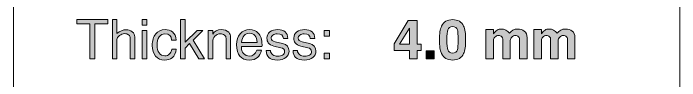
# Model space of a CAD drawing. Header units: inches. Extents: x 0.5 to 11.5, y -3.7 to -0.7.
# Drawn here: x 5.115 to 7.177, y -2.173 to -1.965 of the extents above; entities that cross this region are included whole.
import ezdxf

# ---------------------------------------------------------------- set-up
doc = ezdxf.new("R2010")
doc.units = ezdxf.units.IN
doc.header["$MEASUREMENT"] = 0
doc.layers.add('Layer 1', color=7, linetype='Continuous')

# ---------------------------------------------------------------- blocks, each defined once
blk = doc.blocks.new('block 27')
at = {"layer": 'Layer 1', "color": 240, "lineweight": 5, "true_color": 0xed1f24}
blk.add_lwpolyline([(5.3727, -3.7402), (5.3727, -3.6518), (5.3727, -3.5505), (5.1149, -3.5505), (5.1149, -0.738), (7.1774, -0.738), (7.1774, -3.5505)], dxfattribs=at)
blk = doc.blocks.new('block 61')
at = {"layer": 'Layer 1', "true_color": 0xed1f24}
h = blk.add_hatch(color=240, dxfattribs=at)
h.dxf.hatch_style = 2
h.paths.add_polyline_path([(5.4069, -1.9979), (5.3673, -1.9979), (5.3673, -2.1056), (5.3516, -2.1056), (5.3516, -1.9979), (5.3116, -1.9979), (5.3116, -1.9841), (5.4069, -1.9841)])
h = blk.add_hatch(color=240, dxfattribs=at)
h.dxf.hatch_style = 2
edge = h.paths.add_edge_path()
edge.add_spline(control_points=[(5.4909, -2.1056), (5.4909, -2.1056), (5.4769, -2.1056), (5.4769, -2.1056), (5.4769, -2.1056), (5.4769, -2.0416), (5.4769, -2.0416), (5.4769, -2.0378), (5.4752, -2.0346), (5.4716, -2.0319), (5.4681, -2.0292), (5.4639, -2.0279), (5.4591, -2.0279), (5.4538, -2.0279), (5.4485, -2.0299), (5.4434, -2.0338), (5.4382, -2.0376), (5.4356, -2.0418), (5.4356, -2.0463), (5.4356, -2.0463), (5.4356, -2.1056), (5.4356, -2.1056), (5.4356, -2.1056), (5.4216, -2.1056), (5.4216, -2.1056), (5.4216, -2.1056), (5.4216, -1.9841), (5.4216, -1.9841), (5.4216, -1.9841), (5.4356, -1.9841), (5.4356, -1.9841), (5.4356, -1.9841), (5.4356, -2.0279), (5.4356, -2.0279), (5.4448, -2.0198), (5.4542, -2.0158), (5.4636, -2.0158), (5.4709, -2.0158), (5.4773, -2.0179), (5.4828, -2.0223), (5.4882, -2.0267), (5.4909, -2.0319), (5.4909, -2.0378), (5.4909, -2.0378), (5.4909, -2.1056), (5.4909, -2.1056)], knot_values=[0, 0, 0, 0, 1, 1, 1, 2, 2, 2, 3, 3, 3, 4, 4, 4, 5, 5, 5, 6, 6, 6, 7, 7, 7, 8, 8, 8, 9, 9, 9, 10, 10, 10, 11, 11, 11, 12, 12, 12, 13, 13, 13, 14, 14, 14, 15, 15, 15, 15], degree=3, periodic=1)
h = blk.add_hatch(color=240, dxfattribs=at)
h.dxf.hatch_style = 2
h.paths.add_polyline_path([(5.5278, -2.0014), (5.5138, -2.0014), (5.5138, -1.9841), (5.5278, -1.9841)])
h.paths.add_polyline_path([(5.5278, -2.1056), (5.5138, -2.1056), (5.5138, -2.0181), (5.5278, -2.0181)])
h = blk.add_hatch(color=240, dxfattribs=at)
h.dxf.hatch_style = 2
h.paths.add_polyline_path([(5.7067, -2.1056), (5.6894, -2.1056), (5.6606, -2.0588), (5.6466, -2.0729), (5.6466, -2.1056), (5.6326, -2.1056), (5.6326, -1.9841), (5.6466, -1.9841), (5.6466, -2.0546), (5.6834, -2.0181), (5.7014, -2.0181), (5.6713, -2.0484)])
h = blk.add_hatch(color=240, dxfattribs=at)
h.dxf.hatch_style = 2
edge = h.paths.add_edge_path()
edge.add_spline(control_points=[(5.6193, -2.0754), (5.6181, -2.0876), (5.6137, -2.0966), (5.6061, -2.1024), (5.6001, -2.107), (5.5925, -2.1093), (5.5833, -2.1093), (5.5714, -2.1093), (5.562, -2.1053), (5.5551, -2.0972), (5.5482, -2.0893), (5.5448, -2.0783), (5.5448, -2.0642), (5.5448, -2.0496), (5.5484, -2.0378), (5.5556, -2.0289), (5.5628, -2.02), (5.5724, -2.0156), (5.5844, -2.0156), (5.5938, -2.0156), (5.6014, -2.018), (5.6074, -2.0228), (5.6143, -2.0282), (5.6183, -2.0365), (5.6193, -2.0476), (5.6193, -2.0476), (5.6049, -2.0476), (5.6049, -2.0476), (5.6041, -2.0349), (5.5972, -2.0286), (5.5842, -2.0286), (5.5767, -2.0286), (5.5708, -2.0318), (5.5663, -2.0381), (5.5618, -2.0444), (5.5596, -2.0529), (5.5596, -2.0636), (5.5596, -2.0737), (5.5618, -2.0817), (5.5661, -2.0875), (5.5705, -2.0933), (5.5764, -2.0963), (5.5838, -2.0963), (5.5897, -2.0963), (5.5944, -2.0947), (5.5977, -2.0915), (5.6011, -2.0883), (5.6037, -2.083), (5.6057, -2.0754), (5.6057, -2.0754), (5.6193, -2.0754), (5.6193, -2.0754)], knot_values=[0, 0, 0, 0, 1, 1, 1, 2, 2, 2, 3, 3, 3, 4, 4, 4, 5, 5, 5, 6, 6, 6, 7, 7, 7, 8, 8, 8, 9, 9, 9, 10, 10, 10, 11, 11, 11, 12, 12, 12, 13, 13, 13, 14, 14, 14, 15, 15, 15, 16, 16, 16, 17, 17, 17, 17], degree=3, periodic=1)
h = blk.add_hatch(color=240, dxfattribs=at)
h.dxf.hatch_style = 2
edge = h.paths.add_edge_path()
edge.add_spline(control_points=[(5.7874, -2.1056), (5.7874, -2.1056), (5.7734, -2.1056), (5.7734, -2.1056), (5.7734, -2.1056), (5.7734, -2.0419), (5.7734, -2.0419), (5.7734, -2.0385), (5.7717, -2.0353), (5.7683, -2.0325), (5.7648, -2.0297), (5.7606, -2.0283), (5.7556, -2.0283), (5.7487, -2.0283), (5.7431, -2.0308), (5.7386, -2.0358), (5.7342, -2.0409), (5.7319, -2.0473), (5.7319, -2.0551), (5.7319, -2.0551), (5.7319, -2.1056), (5.7319, -2.1056), (5.7319, -2.1056), (5.7179, -2.1056), (5.7179, -2.1056), (5.7179, -2.1056), (5.7179, -2.0181), (5.7179, -2.0181), (5.7179, -2.0181), (5.7319, -2.0181), (5.7319, -2.0181), (5.7319, -2.0181), (5.7319, -2.0294), (5.7319, -2.0294), (5.7379, -2.0202), (5.7466, -2.0156), (5.7578, -2.0156), (5.7684, -2.0156), (5.7763, -2.0183), (5.7814, -2.0237), (5.7854, -2.028), (5.7874, -2.0333), (5.7874, -2.0397), (5.7874, -2.0397), (5.7874, -2.1056), (5.7874, -2.1056)], knot_values=[0, 0, 0, 0, 1, 1, 1, 2, 2, 2, 3, 3, 3, 4, 4, 4, 5, 5, 5, 6, 6, 6, 7, 7, 7, 8, 8, 8, 9, 9, 9, 10, 10, 10, 11, 11, 11, 12, 12, 12, 13, 13, 13, 14, 14, 14, 15, 15, 15, 15], degree=3, periodic=1)
h = blk.add_hatch(color=240, dxfattribs=at)
h.dxf.hatch_style = 2
edge = h.paths.add_edge_path()
edge.add_spline(control_points=[(5.8846, -2.0622), (5.8846, -2.0644), (5.8846, -2.0661), (5.8844, -2.0674), (5.8844, -2.0674), (5.8208, -2.0674), (5.8208, -2.0674), (5.8207, -2.0682), (5.8206, -2.0693), (5.8206, -2.0708), (5.8206, -2.0778), (5.823, -2.0839), (5.8278, -2.0893), (5.8327, -2.0946), (5.8384, -2.0972), (5.845, -2.0972), (5.8566, -2.0972), (5.8644, -2.0911), (5.8685, -2.0789), (5.8685, -2.0789), (5.8828, -2.0789), (5.8828, -2.0789), (5.8781, -2.0991), (5.8661, -2.1093), (5.8466, -2.1093), (5.8194, -2.1093), (5.8058, -2.0935), (5.8058, -2.0619), (5.8058, -2.0484), (5.8095, -2.0373), (5.8169, -2.0286), (5.8244, -2.0199), (5.8339, -2.0156), (5.8456, -2.0156), (5.8571, -2.0156), (5.8662, -2.0191), (5.8729, -2.0263), (5.8806, -2.0344), (5.8845, -2.0464), (5.8846, -2.0622)], knot_values=[0, 0, 0, 0, 1, 1, 1, 2, 2, 2, 3, 3, 3, 4, 4, 4, 5, 5, 5, 6, 6, 6, 7, 7, 7, 8, 8, 8, 9, 9, 9, 10, 10, 10, 11, 11, 11, 12, 12, 12, 13, 13, 13, 13], degree=3, periodic=1)
edge = h.paths.add_edge_path()
edge.add_spline(control_points=[(5.8698, -2.0551), (5.868, -2.0363), (5.8601, -2.0269), (5.8462, -2.0269), (5.8317, -2.0269), (5.8234, -2.0363), (5.8213, -2.0551), (5.8213, -2.0551), (5.8698, -2.0551), (5.8698, -2.0551)], knot_values=[0, 0, 0, 0, 1, 1, 1, 2, 2, 2, 3, 3, 3, 3], degree=3, periodic=1)
h = blk.add_hatch(color=240, dxfattribs=at)
h.dxf.hatch_style = 2
edge = h.paths.add_edge_path()
edge.add_spline(control_points=[(5.9683, -2.0816), (5.9683, -2.0901), (5.965, -2.0969), (5.9584, -2.1018), (5.9517, -2.1068), (5.9433, -2.1093), (5.9331, -2.1093), (5.9201, -2.1093), (5.9108, -2.1066), (5.9053, -2.1014), (5.9005, -2.097), (5.8979, -2.0897), (5.8974, -2.0798), (5.8974, -2.0798), (5.9109, -2.0798), (5.9109, -2.0798), (5.9109, -2.0856), (5.9133, -2.0902), (5.9181, -2.0934), (5.9222, -2.0962), (5.9272, -2.0976), (5.9329, -2.0976), (5.9393, -2.0976), (5.9445, -2.0964), (5.9485, -2.094), (5.9526, -2.0916), (5.9546, -2.0881), (5.9546, -2.0834), (5.9546, -2.0771), (5.9508, -2.0731), (5.9433, -2.0714), (5.9433, -2.0714), (5.9214, -2.0662), (5.9214, -2.0662), (5.9132, -2.0642), (5.9074, -2.061), (5.9039, -2.0566), (5.9012, -2.0529), (5.8998, -2.0479), (5.8998, -2.0416), (5.8998, -2.0337), (5.9029, -2.0274), (5.909, -2.0227), (5.9152, -2.0179), (5.9234, -2.0156), (5.9336, -2.0156), (5.9432, -2.0156), (5.9507, -2.0179), (5.9561, -2.0225), (5.9615, -2.0271), (5.9644, -2.0338), (5.9646, -2.0426), (5.9646, -2.0426), (5.9508, -2.0426), (5.9508, -2.0426), (5.9504, -2.0333), (5.9439, -2.0286), (5.9313, -2.0286), (5.9266, -2.0286), (5.9224, -2.0299), (5.9186, -2.0324), (5.9148, -2.035), (5.9129, -2.0382), (5.9129, -2.0421), (5.9129, -2.0474), (5.9171, -2.0511), (5.9253, -2.0531), (5.9253, -2.0531), (5.9479, -2.0586), (5.9479, -2.0586), (5.9615, -2.0619), (5.9683, -2.0696), (5.9683, -2.0816)], knot_values=[0, 0, 0, 0, 1, 1, 1, 2, 2, 2, 3, 3, 3, 4, 4, 4, 5, 5, 5, 6, 6, 6, 7, 7, 7, 8, 8, 8, 9, 9, 9, 10, 10, 10, 11, 11, 11, 12, 12, 12, 13, 13, 13, 14, 14, 14, 15, 15, 15, 16, 16, 16, 17, 17, 17, 18, 18, 18, 19, 19, 19, 20, 20, 20, 21, 21, 21, 22, 22, 22, 23, 23, 23, 24, 24, 24, 24], degree=3, periodic=1)
h = blk.add_hatch(color=240, dxfattribs=at)
h.dxf.hatch_style = 2
edge = h.paths.add_edge_path()
edge.add_spline(control_points=[(6.0516, -2.0816), (6.0516, -2.0901), (6.0483, -2.0969), (6.0417, -2.1018), (6.0351, -2.1068), (6.0267, -2.1093), (6.0164, -2.1093), (6.0034, -2.1093), (5.9942, -2.1066), (5.9886, -2.1014), (5.9838, -2.097), (5.9812, -2.0897), (5.9808, -2.0798), (5.9808, -2.0798), (5.9943, -2.0798), (5.9943, -2.0798), (5.9943, -2.0856), (5.9967, -2.0902), (6.0014, -2.0934), (6.0056, -2.0962), (6.0105, -2.0976), (6.0163, -2.0976), (6.0226, -2.0976), (6.0278, -2.0964), (6.0319, -2.094), (6.0359, -2.0916), (6.0379, -2.0881), (6.0379, -2.0834), (6.0379, -2.0771), (6.0342, -2.0731), (6.0266, -2.0714), (6.0266, -2.0714), (6.0048, -2.0662), (6.0048, -2.0662), (5.9966, -2.0642), (5.9907, -2.061), (5.9873, -2.0566), (5.9845, -2.0529), (5.9831, -2.0479), (5.9831, -2.0416), (5.9831, -2.0337), (5.9862, -2.0274), (5.9924, -2.0227), (5.9985, -2.0179), (6.0067, -2.0156), (6.0169, -2.0156), (6.0265, -2.0156), (6.034, -2.0179), (6.0394, -2.0225), (6.0449, -2.0271), (6.0477, -2.0338), (6.0479, -2.0426), (6.0479, -2.0426), (6.0341, -2.0426), (6.0341, -2.0426), (6.0338, -2.0333), (6.0273, -2.0286), (6.0146, -2.0286), (6.0099, -2.0286), (6.0057, -2.0299), (6.0019, -2.0324), (5.9982, -2.035), (5.9963, -2.0382), (5.9963, -2.0421), (5.9963, -2.0474), (6.0004, -2.0511), (6.0086, -2.0531), (6.0086, -2.0531), (6.0313, -2.0586), (6.0313, -2.0586), (6.0448, -2.0619), (6.0516, -2.0696), (6.0516, -2.0816)], knot_values=[0, 0, 0, 0, 1, 1, 1, 2, 2, 2, 3, 3, 3, 4, 4, 4, 5, 5, 5, 6, 6, 6, 7, 7, 7, 8, 8, 8, 9, 9, 9, 10, 10, 10, 11, 11, 11, 12, 12, 12, 13, 13, 13, 14, 14, 14, 15, 15, 15, 16, 16, 16, 17, 17, 17, 18, 18, 18, 19, 19, 19, 20, 20, 20, 21, 21, 21, 22, 22, 22, 23, 23, 23, 24, 24, 24, 24], degree=3, periodic=1)
h = blk.add_hatch(color=240, dxfattribs=at)
h.dxf.hatch_style = 2
h.paths.add_polyline_path([(6.0939, -2.0354), (6.0766, -2.0354), (6.0766, -2.0181), (6.0939, -2.0181)])
h.paths.add_polyline_path([(6.0939, -2.1056), (6.0766, -2.1056), (6.0766, -2.0883), (6.0939, -2.0883)])
at = {"layer": 'Layer 1', "lineweight": 0}
for points in [[(5.4069, -1.9979), (5.3673, -1.9979), (5.3673, -2.1056), (5.3516, -2.1056), (5.3516, -1.9979), (5.3116, -1.9979), (5.3116, -1.9841), (5.4069, -1.9841), (5.4069, -1.9979)], [(5.5278, -2.0014), (5.5138, -2.0014), (5.5138, -1.9841), (5.5278, -1.9841), (5.5278, -2.0014)], [(5.7067, -2.1056), (5.6894, -2.1056), (5.6606, -2.0588), (5.6466, -2.0729), (5.6466, -2.1056), (5.6326, -2.1056), (5.6326, -1.9841), (5.6466, -1.9841), (5.6466, -2.0546), (5.6834, -2.0181), (5.7014, -2.0181), (5.6713, -2.0484), (5.7067, -2.1056)], [(5.5278, -2.1056), (5.5138, -2.1056), (5.5138, -2.0181), (5.5278, -2.0181), (5.5278, -2.1056)], [(6.0939, -2.0354), (6.0766, -2.0354), (6.0766, -2.0181), (6.0939, -2.0181), (6.0939, -2.0354)], [(6.0939, -2.1056), (6.0766, -2.1056), (6.0766, -2.0883), (6.0939, -2.0883), (6.0939, -2.1056)]]:
    blk.add_lwpolyline(points, dxfattribs=at)
for points, knots in [([(5.4909, -2.1056), (5.4909, -2.1056), (5.4769, -2.1056), (5.4769, -2.1056), (5.4769, -2.1056), (5.4769, -2.0416), (5.4769, -2.0416), (5.4769, -2.0378), (5.4752, -2.0346), (5.4716, -2.0319), (5.4681, -2.0292), (5.4639, -2.0279), (5.4591, -2.0279), (5.4538, -2.0279), (5.4485, -2.0299), (5.4434, -2.0338), (5.4382, -2.0376), (5.4356, -2.0418), (5.4356, -2.0463), (5.4356, -2.0463), (5.4356, -2.1056), (5.4356, -2.1056), (5.4356, -2.1056), (5.4216, -2.1056), (5.4216, -2.1056), (5.4216, -2.1056), (5.4216, -1.9841), (5.4216, -1.9841), (5.4216, -1.9841), (5.4356, -1.9841), (5.4356, -1.9841), (5.4356, -1.9841), (5.4356, -2.0279), (5.4356, -2.0279), (5.4448, -2.0198), (5.4542, -2.0158), (5.4636, -2.0158), (5.4709, -2.0158), (5.4773, -2.0179), (5.4828, -2.0223), (5.4882, -2.0267), (5.4909, -2.0319), (5.4909, -2.0378), (5.4909, -2.0378), (5.4909, -2.1056), (5.4909, -2.1056)], [0, 0, 0, 0, 1, 1, 1, 2, 2, 2, 3, 3, 3, 4, 4, 4, 5, 5, 5, 6, 6, 6, 7, 7, 7, 8, 8, 8, 9, 9, 9, 10, 10, 10, 11, 11, 11, 12, 12, 12, 13, 13, 13, 14, 14, 14, 15, 15, 15, 15]), ([(5.6193, -2.0754), (5.6181, -2.0876), (5.6137, -2.0966), (5.6061, -2.1024), (5.6001, -2.107), (5.5925, -2.1093), (5.5833, -2.1093), (5.5714, -2.1093), (5.562, -2.1053), (5.5551, -2.0972), (5.5482, -2.0893), (5.5448, -2.0783), (5.5448, -2.0642), (5.5448, -2.0496), (5.5484, -2.0378), (5.5556, -2.0289), (5.5628, -2.02), (5.5724, -2.0156), (5.5844, -2.0156), (5.5938, -2.0156), (5.6014, -2.018), (5.6074, -2.0228), (5.6143, -2.0282), (5.6183, -2.0365), (5.6193, -2.0476), (5.6193, -2.0476), (5.6049, -2.0476), (5.6049, -2.0476), (5.6041, -2.0349), (5.5972, -2.0286), (5.5842, -2.0286), (5.5767, -2.0286), (5.5708, -2.0318), (5.5663, -2.0381), (5.5618, -2.0444), (5.5596, -2.0529), (5.5596, -2.0636), (5.5596, -2.0737), (5.5618, -2.0817), (5.5661, -2.0875), (5.5705, -2.0933), (5.5764, -2.0963), (5.5838, -2.0963), (5.5897, -2.0963), (5.5944, -2.0947), (5.5977, -2.0915), (5.6011, -2.0883), (5.6037, -2.083), (5.6057, -2.0754), (5.6057, -2.0754), (5.6193, -2.0754), (5.6193, -2.0754)], [0, 0, 0, 0, 1, 1, 1, 2, 2, 2, 3, 3, 3, 4, 4, 4, 5, 5, 5, 6, 6, 6, 7, 7, 7, 8, 8, 8, 9, 9, 9, 10, 10, 10, 11, 11, 11, 12, 12, 12, 13, 13, 13, 14, 14, 14, 15, 15, 15, 16, 16, 16, 17, 17, 17, 17]), ([(5.7874, -2.1056), (5.7874, -2.1056), (5.7734, -2.1056), (5.7734, -2.1056), (5.7734, -2.1056), (5.7734, -2.0419), (5.7734, -2.0419), (5.7734, -2.0385), (5.7717, -2.0353), (5.7683, -2.0325), (5.7648, -2.0297), (5.7606, -2.0283), (5.7556, -2.0283), (5.7487, -2.0283), (5.7431, -2.0308), (5.7386, -2.0358), (5.7342, -2.0409), (5.7319, -2.0473), (5.7319, -2.0551), (5.7319, -2.0551), (5.7319, -2.1056), (5.7319, -2.1056), (5.7319, -2.1056), (5.7179, -2.1056), (5.7179, -2.1056), (5.7179, -2.1056), (5.7179, -2.0181), (5.7179, -2.0181), (5.7179, -2.0181), (5.7319, -2.0181), (5.7319, -2.0181), (5.7319, -2.0181), (5.7319, -2.0294), (5.7319, -2.0294), (5.7379, -2.0202), (5.7466, -2.0156), (5.7578, -2.0156), (5.7684, -2.0156), (5.7763, -2.0183), (5.7814, -2.0237), (5.7854, -2.028), (5.7874, -2.0333), (5.7874, -2.0397), (5.7874, -2.0397), (5.7874, -2.1056), (5.7874, -2.1056)], [0, 0, 0, 0, 1, 1, 1, 2, 2, 2, 3, 3, 3, 4, 4, 4, 5, 5, 5, 6, 6, 6, 7, 7, 7, 8, 8, 8, 9, 9, 9, 10, 10, 10, 11, 11, 11, 12, 12, 12, 13, 13, 13, 14, 14, 14, 15, 15, 15, 15]), ([(5.8846, -2.0622), (5.8846, -2.0644), (5.8846, -2.0661), (5.8844, -2.0674), (5.8844, -2.0674), (5.8208, -2.0674), (5.8208, -2.0674), (5.8207, -2.0682), (5.8206, -2.0693), (5.8206, -2.0708), (5.8206, -2.0778), (5.823, -2.0839), (5.8278, -2.0893), (5.8327, -2.0946), (5.8384, -2.0972), (5.845, -2.0972), (5.8566, -2.0972), (5.8644, -2.0911), (5.8685, -2.0789), (5.8685, -2.0789), (5.8828, -2.0789), (5.8828, -2.0789), (5.8781, -2.0991), (5.8661, -2.1093), (5.8466, -2.1093), (5.8194, -2.1093), (5.8058, -2.0935), (5.8058, -2.0619), (5.8058, -2.0484), (5.8095, -2.0373), (5.8169, -2.0286), (5.8244, -2.0199), (5.8339, -2.0156), (5.8456, -2.0156), (5.8571, -2.0156), (5.8662, -2.0191), (5.8729, -2.0263), (5.8806, -2.0344), (5.8845, -2.0464), (5.8846, -2.0622)], [0, 0, 0, 0, 1, 1, 1, 2, 2, 2, 3, 3, 3, 4, 4, 4, 5, 5, 5, 6, 6, 6, 7, 7, 7, 8, 8, 8, 9, 9, 9, 10, 10, 10, 11, 11, 11, 12, 12, 12, 13, 13, 13, 13]), ([(5.9683, -2.0816), (5.9683, -2.0901), (5.965, -2.0969), (5.9584, -2.1018), (5.9517, -2.1068), (5.9433, -2.1093), (5.9331, -2.1093), (5.9201, -2.1093), (5.9108, -2.1066), (5.9053, -2.1014), (5.9005, -2.097), (5.8979, -2.0897), (5.8974, -2.0798), (5.8974, -2.0798), (5.9109, -2.0798), (5.9109, -2.0798), (5.9109, -2.0856), (5.9133, -2.0902), (5.9181, -2.0934), (5.9222, -2.0962), (5.9272, -2.0976), (5.9329, -2.0976), (5.9393, -2.0976), (5.9445, -2.0964), (5.9485, -2.094), (5.9526, -2.0916), (5.9546, -2.0881), (5.9546, -2.0834), (5.9546, -2.0771), (5.9508, -2.0731), (5.9433, -2.0714), (5.9433, -2.0714), (5.9214, -2.0662), (5.9214, -2.0662), (5.9132, -2.0642), (5.9074, -2.061), (5.9039, -2.0566), (5.9012, -2.0529), (5.8998, -2.0479), (5.8998, -2.0416), (5.8998, -2.0337), (5.9029, -2.0274), (5.909, -2.0227), (5.9152, -2.0179), (5.9234, -2.0156), (5.9336, -2.0156), (5.9432, -2.0156), (5.9507, -2.0179), (5.9561, -2.0225), (5.9615, -2.0271), (5.9644, -2.0338), (5.9646, -2.0426), (5.9646, -2.0426), (5.9508, -2.0426), (5.9508, -2.0426), (5.9504, -2.0333), (5.9439, -2.0286), (5.9313, -2.0286), (5.9266, -2.0286), (5.9224, -2.0299), (5.9186, -2.0324), (5.9148, -2.035), (5.9129, -2.0382), (5.9129, -2.0421), (5.9129, -2.0474), (5.9171, -2.0511), (5.9253, -2.0531), (5.9253, -2.0531), (5.9479, -2.0586), (5.9479, -2.0586), (5.9615, -2.0619), (5.9683, -2.0696), (5.9683, -2.0816)], [0, 0, 0, 0, 1, 1, 1, 2, 2, 2, 3, 3, 3, 4, 4, 4, 5, 5, 5, 6, 6, 6, 7, 7, 7, 8, 8, 8, 9, 9, 9, 10, 10, 10, 11, 11, 11, 12, 12, 12, 13, 13, 13, 14, 14, 14, 15, 15, 15, 16, 16, 16, 17, 17, 17, 18, 18, 18, 19, 19, 19, 20, 20, 20, 21, 21, 21, 22, 22, 22, 23, 23, 23, 24, 24, 24, 24]), ([(6.0516, -2.0816), (6.0516, -2.0901), (6.0483, -2.0969), (6.0417, -2.1018), (6.0351, -2.1068), (6.0267, -2.1093), (6.0164, -2.1093), (6.0034, -2.1093), (5.9942, -2.1066), (5.9886, -2.1014), (5.9838, -2.097), (5.9812, -2.0897), (5.9808, -2.0798), (5.9808, -2.0798), (5.9943, -2.0798), (5.9943, -2.0798), (5.9943, -2.0856), (5.9967, -2.0902), (6.0014, -2.0934), (6.0056, -2.0962), (6.0105, -2.0976), (6.0163, -2.0976), (6.0226, -2.0976), (6.0278, -2.0964), (6.0319, -2.094), (6.0359, -2.0916), (6.0379, -2.0881), (6.0379, -2.0834), (6.0379, -2.0771), (6.0342, -2.0731), (6.0266, -2.0714), (6.0266, -2.0714), (6.0048, -2.0662), (6.0048, -2.0662), (5.9966, -2.0642), (5.9907, -2.061), (5.9873, -2.0566), (5.9845, -2.0529), (5.9831, -2.0479), (5.9831, -2.0416), (5.9831, -2.0337), (5.9862, -2.0274), (5.9924, -2.0227), (5.9985, -2.0179), (6.0067, -2.0156), (6.0169, -2.0156), (6.0265, -2.0156), (6.034, -2.0179), (6.0394, -2.0225), (6.0449, -2.0271), (6.0477, -2.0338), (6.0479, -2.0426), (6.0479, -2.0426), (6.0341, -2.0426), (6.0341, -2.0426), (6.0338, -2.0333), (6.0273, -2.0286), (6.0146, -2.0286), (6.0099, -2.0286), (6.0057, -2.0299), (6.0019, -2.0324), (5.9982, -2.035), (5.9963, -2.0382), (5.9963, -2.0421), (5.9963, -2.0474), (6.0004, -2.0511), (6.0086, -2.0531), (6.0086, -2.0531), (6.0313, -2.0586), (6.0313, -2.0586), (6.0448, -2.0619), (6.0516, -2.0696), (6.0516, -2.0816)], [0, 0, 0, 0, 1, 1, 1, 2, 2, 2, 3, 3, 3, 4, 4, 4, 5, 5, 5, 6, 6, 6, 7, 7, 7, 8, 8, 8, 9, 9, 9, 10, 10, 10, 11, 11, 11, 12, 12, 12, 13, 13, 13, 14, 14, 14, 15, 15, 15, 16, 16, 16, 17, 17, 17, 18, 18, 18, 19, 19, 19, 20, 20, 20, 21, 21, 21, 22, 22, 22, 23, 23, 23, 24, 24, 24, 24]), ([(5.8698, -2.0551), (5.868, -2.0363), (5.8601, -2.0269), (5.8462, -2.0269), (5.8317, -2.0269), (5.8234, -2.0363), (5.8213, -2.0551), (5.8213, -2.0551), (5.8698, -2.0551), (5.8698, -2.0551)], [0, 0, 0, 0, 1, 1, 1, 2, 2, 2, 3, 3, 3, 3])]:
    blk.add_open_spline(points, degree=3, knots=knots, dxfattribs=at)
blk = doc.blocks.new('block 62')
at = {"layer": 'Layer 1', "true_color": 0xed1f24}
h = blk.add_hatch(color=240, dxfattribs=at)
h.dxf.hatch_style = 2
h.paths.add_polyline_path([(6.3768, -2.0796), (6.3644, -2.0796), (6.3644, -2.1056), (6.3411, -2.1056), (6.3411, -2.0796), (6.2938, -2.0796), (6.2938, -2.0598), (6.3373, -1.9874), (6.3644, -1.9874), (6.3644, -2.0602), (6.3768, -2.0602)])
h.paths.add_polyline_path([(6.3411, -2.0602), (6.3411, -2.0108), (6.3104, -2.0602)])
h = blk.add_hatch(color=240, dxfattribs=at)
h.dxf.hatch_style = 2
edge = h.paths.add_edge_path()
edge.add_spline(control_points=[(6.5149, -2.0471), (6.5149, -2.0661), (6.5128, -2.0802), (6.5086, -2.0894), (6.5024, -2.1027), (6.491, -2.1094), (6.4746, -2.1094), (6.4582, -2.1094), (6.4468, -2.1027), (6.4404, -2.0894), (6.4359, -2.08), (6.4336, -2.0659), (6.4336, -2.0471), (6.4336, -2.0283), (6.4359, -2.0142), (6.4404, -2.0048), (6.4468, -1.9914), (6.4582, -1.9847), (6.4746, -1.9847), (6.491, -1.9847), (6.5024, -1.9914), (6.5086, -2.0048), (6.5128, -2.014), (6.5149, -2.0281), (6.5149, -2.0471)], knot_values=[0, 0, 0, 0, 1, 1, 1, 2, 2, 2, 3, 3, 3, 4, 4, 4, 5, 5, 5, 6, 6, 6, 7, 7, 7, 8, 8, 8, 8], degree=3, periodic=1)
edge = h.paths.add_edge_path()
edge.add_spline(control_points=[(6.4916, -2.0471), (6.4916, -2.0313), (6.4909, -2.021), (6.4894, -2.0162), (6.4872, -2.0095), (6.4823, -2.0061), (6.4746, -2.0061), (6.4668, -2.0061), (6.4618, -2.0095), (6.4594, -2.0162), (6.4578, -2.0213), (6.4569, -2.0315), (6.4569, -2.0471), (6.4569, -2.0626), (6.4578, -2.0729), (6.4596, -2.0779), (6.4618, -2.0847), (6.4668, -2.0881), (6.4746, -2.0881), (6.4823, -2.0881), (6.4872, -2.0847), (6.4894, -2.0779), (6.4909, -2.0731), (6.4916, -2.0629), (6.4916, -2.0471)], knot_values=[0, 0, 0, 0, 1, 1, 1, 2, 2, 2, 3, 3, 3, 4, 4, 4, 5, 5, 5, 6, 6, 6, 7, 7, 7, 8, 8, 8, 8], degree=3, periodic=1)
h = blk.add_hatch(color=240, dxfattribs=at)
h.dxf.hatch_style = 2
edge = h.paths.add_edge_path()
edge.add_spline(control_points=[(6.7051, -2.1056), (6.7051, -2.1056), (6.6818, -2.1056), (6.6818, -2.1056), (6.6818, -2.1056), (6.6818, -2.0429), (6.6818, -2.0429), (6.6818, -2.041), (6.6808, -2.0392), (6.6788, -2.0374), (6.6762, -2.0351), (6.6728, -2.0339), (6.6684, -2.0339), (6.6647, -2.0339), (6.6612, -2.0355), (6.6579, -2.0387), (6.6547, -2.0418), (6.6531, -2.0452), (6.6531, -2.0489), (6.6531, -2.0489), (6.6531, -2.1056), (6.6531, -2.1056), (6.6531, -2.1056), (6.6298, -2.1056), (6.6298, -2.1056), (6.6298, -2.1056), (6.6298, -2.0446), (6.6298, -2.0446), (6.6298, -2.0418), (6.6287, -2.0394), (6.6266, -2.0374), (6.6242, -2.0351), (6.6208, -2.0339), (6.6164, -2.0339), (6.6122, -2.0339), (6.6086, -2.0354), (6.6056, -2.0384), (6.6026, -2.0414), (6.6011, -2.0449), (6.6011, -2.0488), (6.6011, -2.0488), (6.6011, -2.1056), (6.6011, -2.1056), (6.6011, -2.1056), (6.5778, -2.1056), (6.5778, -2.1056), (6.5778, -2.1056), (6.5778, -2.0153), (6.5778, -2.0153), (6.5778, -2.0153), (6.6011, -2.0153), (6.6011, -2.0153), (6.6011, -2.0153), (6.6011, -2.0284), (6.6011, -2.0284), (6.6052, -2.0229), (6.609, -2.019), (6.6125, -2.0169), (6.616, -2.0148), (6.6202, -2.0138), (6.6249, -2.0138), (6.6353, -2.0138), (6.6438, -2.0181), (6.6504, -2.0269), (6.6564, -2.0181), (6.6648, -2.0138), (6.6756, -2.0138), (6.6844, -2.0138), (6.6913, -2.0159), (6.6964, -2.0201), (6.7022, -2.0246), (6.7051, -2.0314), (6.7051, -2.0404), (6.7051, -2.0404), (6.7051, -2.1056), (6.7051, -2.1056)], knot_values=[0, 0, 0, 0, 1, 1, 1, 2, 2, 2, 3, 3, 3, 4, 4, 4, 5, 5, 5, 6, 6, 6, 7, 7, 7, 8, 8, 8, 9, 9, 9, 10, 10, 10, 11, 11, 11, 12, 12, 12, 13, 13, 13, 14, 14, 14, 15, 15, 15, 16, 16, 16, 17, 17, 17, 18, 18, 18, 19, 19, 19, 20, 20, 20, 21, 21, 21, 22, 22, 22, 23, 23, 23, 24, 24, 24, 25, 25, 25, 25], degree=3, periodic=1)
h = blk.add_hatch(color=240, dxfattribs=at)
h.dxf.hatch_style = 2
edge = h.paths.add_edge_path()
edge.add_spline(control_points=[(6.8533, -2.1056), (6.8533, -2.1056), (6.8299, -2.1056), (6.8299, -2.1056), (6.8299, -2.1056), (6.8299, -2.0429), (6.8299, -2.0429), (6.8299, -2.041), (6.8289, -2.0392), (6.8269, -2.0374), (6.8244, -2.0351), (6.8209, -2.0339), (6.8166, -2.0339), (6.8128, -2.0339), (6.8093, -2.0355), (6.8061, -2.0387), (6.8029, -2.0418), (6.8013, -2.0452), (6.8013, -2.0489), (6.8013, -2.0489), (6.8013, -2.1056), (6.8013, -2.1056), (6.8013, -2.1056), (6.7779, -2.1056), (6.7779, -2.1056), (6.7779, -2.1056), (6.7779, -2.0446), (6.7779, -2.0446), (6.7779, -2.0418), (6.7769, -2.0394), (6.7748, -2.0374), (6.7723, -2.0351), (6.7689, -2.0339), (6.7646, -2.0339), (6.7604, -2.0339), (6.7568, -2.0354), (6.7538, -2.0384), (6.7508, -2.0414), (6.7493, -2.0449), (6.7493, -2.0488), (6.7493, -2.0488), (6.7493, -2.1056), (6.7493, -2.1056), (6.7493, -2.1056), (6.7259, -2.1056), (6.7259, -2.1056), (6.7259, -2.1056), (6.7259, -2.0153), (6.7259, -2.0153), (6.7259, -2.0153), (6.7493, -2.0153), (6.7493, -2.0153), (6.7493, -2.0153), (6.7493, -2.0284), (6.7493, -2.0284), (6.7534, -2.0229), (6.7572, -2.019), (6.7607, -2.0169), (6.7642, -2.0148), (6.7683, -2.0138), (6.7731, -2.0138), (6.7834, -2.0138), (6.7919, -2.0181), (6.7986, -2.0269), (6.8046, -2.0181), (6.813, -2.0138), (6.8238, -2.0138), (6.8325, -2.0138), (6.8395, -2.0159), (6.8446, -2.0201), (6.8504, -2.0246), (6.8533, -2.0314), (6.8533, -2.0404), (6.8533, -2.0404), (6.8533, -2.1056), (6.8533, -2.1056)], knot_values=[0, 0, 0, 0, 1, 1, 1, 2, 2, 2, 3, 3, 3, 4, 4, 4, 5, 5, 5, 6, 6, 6, 7, 7, 7, 8, 8, 8, 9, 9, 9, 10, 10, 10, 11, 11, 11, 12, 12, 12, 13, 13, 13, 14, 14, 14, 15, 15, 15, 16, 16, 16, 17, 17, 17, 18, 18, 18, 19, 19, 19, 20, 20, 20, 21, 21, 21, 22, 22, 22, 23, 23, 23, 24, 24, 24, 25, 25, 25, 25], degree=3, periodic=1)
h = blk.add_hatch(color=240, dxfattribs=at)
h.dxf.hatch_style = 2
h.paths.add_polyline_path([(6.4179, -2.1056), (6.3929, -2.1056), (6.3929, -2.0813), (6.4179, -2.0813)])
at = {"layer": 'Layer 1', "lineweight": 0}
for points in [[(6.3768, -2.0796), (6.3644, -2.0796), (6.3644, -2.1056), (6.3411, -2.1056), (6.3411, -2.0796), (6.2938, -2.0796), (6.2938, -2.0598), (6.3373, -1.9874), (6.3644, -1.9874), (6.3644, -2.0602), (6.3768, -2.0602), (6.3768, -2.0796)], [(6.3411, -2.0602), (6.3411, -2.0108), (6.3104, -2.0602), (6.3411, -2.0602)], [(6.4179, -2.1056), (6.3929, -2.1056), (6.3929, -2.0813), (6.4179, -2.0813), (6.4179, -2.1056)]]:
    blk.add_lwpolyline(points, dxfattribs=at)
for points, knots in [([(6.5149, -2.0471), (6.5149, -2.0661), (6.5128, -2.0802), (6.5086, -2.0894), (6.5024, -2.1027), (6.491, -2.1094), (6.4746, -2.1094), (6.4582, -2.1094), (6.4468, -2.1027), (6.4404, -2.0894), (6.4359, -2.08), (6.4336, -2.0659), (6.4336, -2.0471), (6.4336, -2.0283), (6.4359, -2.0142), (6.4404, -2.0048), (6.4468, -1.9914), (6.4582, -1.9847), (6.4746, -1.9847), (6.491, -1.9847), (6.5024, -1.9914), (6.5086, -2.0048), (6.5128, -2.014), (6.5149, -2.0281), (6.5149, -2.0471)], [0, 0, 0, 0, 1, 1, 1, 2, 2, 2, 3, 3, 3, 4, 4, 4, 5, 5, 5, 6, 6, 6, 7, 7, 7, 8, 8, 8, 8]), ([(6.4916, -2.0471), (6.4916, -2.0313), (6.4909, -2.021), (6.4894, -2.0162), (6.4872, -2.0095), (6.4823, -2.0061), (6.4746, -2.0061), (6.4668, -2.0061), (6.4618, -2.0095), (6.4594, -2.0162), (6.4578, -2.0213), (6.4569, -2.0315), (6.4569, -2.0471), (6.4569, -2.0626), (6.4578, -2.0729), (6.4596, -2.0779), (6.4618, -2.0847), (6.4668, -2.0881), (6.4746, -2.0881), (6.4823, -2.0881), (6.4872, -2.0847), (6.4894, -2.0779), (6.4909, -2.0731), (6.4916, -2.0629), (6.4916, -2.0471)], [0, 0, 0, 0, 1, 1, 1, 2, 2, 2, 3, 3, 3, 4, 4, 4, 5, 5, 5, 6, 6, 6, 7, 7, 7, 8, 8, 8, 8]), ([(6.7051, -2.1056), (6.7051, -2.1056), (6.6818, -2.1056), (6.6818, -2.1056), (6.6818, -2.1056), (6.6818, -2.0429), (6.6818, -2.0429), (6.6818, -2.041), (6.6808, -2.0392), (6.6788, -2.0374), (6.6762, -2.0351), (6.6728, -2.0339), (6.6684, -2.0339), (6.6647, -2.0339), (6.6612, -2.0355), (6.6579, -2.0387), (6.6547, -2.0418), (6.6531, -2.0452), (6.6531, -2.0489), (6.6531, -2.0489), (6.6531, -2.1056), (6.6531, -2.1056), (6.6531, -2.1056), (6.6298, -2.1056), (6.6298, -2.1056), (6.6298, -2.1056), (6.6298, -2.0446), (6.6298, -2.0446), (6.6298, -2.0418), (6.6287, -2.0394), (6.6266, -2.0374), (6.6242, -2.0351), (6.6208, -2.0339), (6.6164, -2.0339), (6.6122, -2.0339), (6.6086, -2.0354), (6.6056, -2.0384), (6.6026, -2.0414), (6.6011, -2.0449), (6.6011, -2.0488), (6.6011, -2.0488), (6.6011, -2.1056), (6.6011, -2.1056), (6.6011, -2.1056), (6.5778, -2.1056), (6.5778, -2.1056), (6.5778, -2.1056), (6.5778, -2.0153), (6.5778, -2.0153), (6.5778, -2.0153), (6.6011, -2.0153), (6.6011, -2.0153), (6.6011, -2.0153), (6.6011, -2.0284), (6.6011, -2.0284), (6.6052, -2.0229), (6.609, -2.019), (6.6125, -2.0169), (6.616, -2.0148), (6.6202, -2.0138), (6.6249, -2.0138), (6.6353, -2.0138), (6.6438, -2.0181), (6.6504, -2.0269), (6.6564, -2.0181), (6.6648, -2.0138), (6.6756, -2.0138), (6.6844, -2.0138), (6.6913, -2.0159), (6.6964, -2.0201), (6.7022, -2.0246), (6.7051, -2.0314), (6.7051, -2.0404), (6.7051, -2.0404), (6.7051, -2.1056), (6.7051, -2.1056)], [0, 0, 0, 0, 1, 1, 1, 2, 2, 2, 3, 3, 3, 4, 4, 4, 5, 5, 5, 6, 6, 6, 7, 7, 7, 8, 8, 8, 9, 9, 9, 10, 10, 10, 11, 11, 11, 12, 12, 12, 13, 13, 13, 14, 14, 14, 15, 15, 15, 16, 16, 16, 17, 17, 17, 18, 18, 18, 19, 19, 19, 20, 20, 20, 21, 21, 21, 22, 22, 22, 23, 23, 23, 24, 24, 24, 25, 25, 25, 25]), ([(6.8533, -2.1056), (6.8533, -2.1056), (6.8299, -2.1056), (6.8299, -2.1056), (6.8299, -2.1056), (6.8299, -2.0429), (6.8299, -2.0429), (6.8299, -2.041), (6.8289, -2.0392), (6.8269, -2.0374), (6.8244, -2.0351), (6.8209, -2.0339), (6.8166, -2.0339), (6.8128, -2.0339), (6.8093, -2.0355), (6.8061, -2.0387), (6.8029, -2.0418), (6.8013, -2.0452), (6.8013, -2.0489), (6.8013, -2.0489), (6.8013, -2.1056), (6.8013, -2.1056), (6.8013, -2.1056), (6.7779, -2.1056), (6.7779, -2.1056), (6.7779, -2.1056), (6.7779, -2.0446), (6.7779, -2.0446), (6.7779, -2.0418), (6.7769, -2.0394), (6.7748, -2.0374), (6.7723, -2.0351), (6.7689, -2.0339), (6.7646, -2.0339), (6.7604, -2.0339), (6.7568, -2.0354), (6.7538, -2.0384), (6.7508, -2.0414), (6.7493, -2.0449), (6.7493, -2.0488), (6.7493, -2.0488), (6.7493, -2.1056), (6.7493, -2.1056), (6.7493, -2.1056), (6.7259, -2.1056), (6.7259, -2.1056), (6.7259, -2.1056), (6.7259, -2.0153), (6.7259, -2.0153), (6.7259, -2.0153), (6.7493, -2.0153), (6.7493, -2.0153), (6.7493, -2.0153), (6.7493, -2.0284), (6.7493, -2.0284), (6.7534, -2.0229), (6.7572, -2.019), (6.7607, -2.0169), (6.7642, -2.0148), (6.7683, -2.0138), (6.7731, -2.0138), (6.7834, -2.0138), (6.7919, -2.0181), (6.7986, -2.0269), (6.8046, -2.0181), (6.813, -2.0138), (6.8238, -2.0138), (6.8325, -2.0138), (6.8395, -2.0159), (6.8446, -2.0201), (6.8504, -2.0246), (6.8533, -2.0314), (6.8533, -2.0404), (6.8533, -2.0404), (6.8533, -2.1056), (6.8533, -2.1056)], [0, 0, 0, 0, 1, 1, 1, 2, 2, 2, 3, 3, 3, 4, 4, 4, 5, 5, 5, 6, 6, 6, 7, 7, 7, 8, 8, 8, 9, 9, 9, 10, 10, 10, 11, 11, 11, 12, 12, 12, 13, 13, 13, 14, 14, 14, 15, 15, 15, 16, 16, 16, 17, 17, 17, 18, 18, 18, 19, 19, 19, 20, 20, 20, 21, 21, 21, 22, 22, 22, 23, 23, 23, 24, 24, 24, 25, 25, 25, 25])]:
    blk.add_open_spline(points, degree=3, knots=knots, dxfattribs=at)
blk = doc.blocks.new('block 60')
at = {"layer": 'Layer 1'}
for name in ['block 61', 'block 62']:
    blk.add_blockref(name, (0, 0), dxfattribs=at)
blk = doc.blocks.new('block 56')
at = {"layer": 'Layer 1'}
blk.add_blockref('block 60', (0, 0), dxfattribs=at)

msp = doc.modelspace()

# ---------------------------------------------------------------- block references
at = {"layer": 'Layer 1'}
for name in ['block 27', 'block 56']:
    msp.add_blockref(name, (0, 0), dxfattribs=at)

doc.saveas('drawing.dxf')
